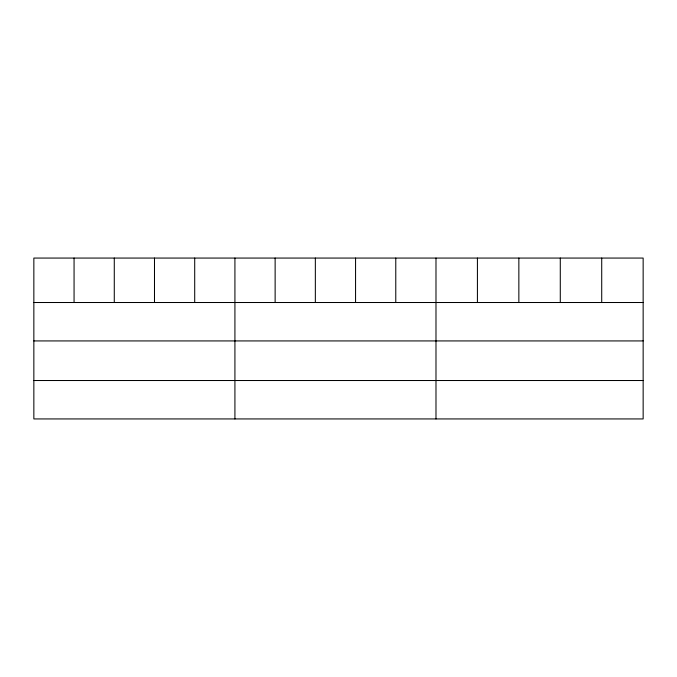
<?xml version="1.0" encoding="UTF-8"?>
<svg xmlns="http://www.w3.org/2000/svg" width="677" height="677" viewBox="0 0 677 677"><rect width="100%" height="100%" fill="white"/><g stroke="black" fill="none" stroke-linecap="round" stroke-linejoin="round"><path stroke-width="1.02" d="M643.15 340.929L643.15 258.064L33.85 258.064L33.85 418.936L643.15 418.936L643.15 340.929L33.85 340.929M33.85 302.509L643.15 302.509M33.85 380.516L643.15 380.516M601.718 258.064L601.718 302.509M560.285 258.064L560.285 302.509M518.853 258.064L518.853 302.509M477.42 258.064L477.42 302.509M435.988 258.064L435.988 418.936M395.774 258.064L395.774 302.509M355.56 258.064L355.56 302.509M315.347 258.064L315.347 302.509M275.133 258.064L275.133 302.509M234.919 258.064L234.919 418.936M194.705 258.064L194.705 302.509M154.491 258.064L154.491 302.509M114.278 258.064L114.278 302.509M74.064 258.064L74.064 302.509"/></g></svg>
